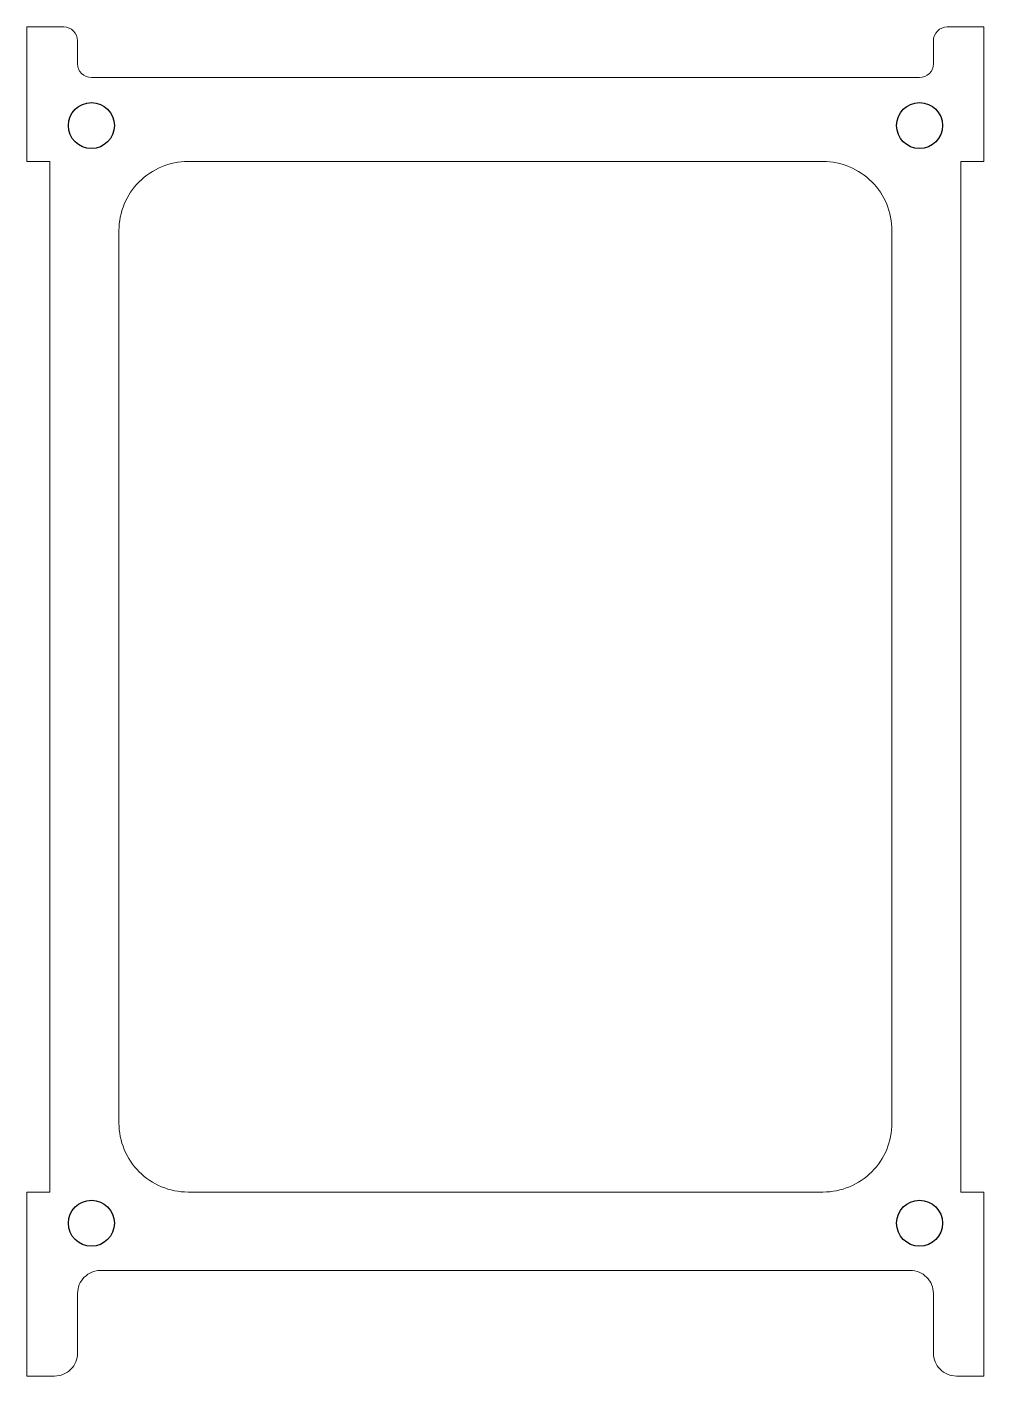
# Model space of a CAD drawing. Header units: millimetres. Extents: x -104 to 104, y -152 to 141.
import ezdxf

# ---------------------------------------------------------------- set-up
doc = ezdxf.new("R2010")
doc.units = ezdxf.units.MM

msp = doc.modelspace()

# ---------------------------------------------------------------- linework, layer by layer
at = {"color": 1, "lineweight": 5, "true_color": 0xff0000, "flags": 128}
for points in [[(98.94, -112.01), (98.94, 111.99), (103.94, 111.99), (103.94, 141.24), (95.94, 141.24, 0.414214), (92.94, 138.24), (92.94, 133.24, -0.414214), (89.94, 130.24), (-90.06, 130.24, -0.414214), (-93.06, 133.24), (-93.06, 138.24, 0.414214), (-96.06, 141.24), (-104.06, 141.24), (-104.06, 111.99), (-99.06, 111.99), (-99.06, -112.01), (-104.06, -112.01), (-104.06, -152.01), (-98.06, -152.01, 0.414214), (-93.06, -147.01), (-93.06, -134.06, -0.414214), (-88.06, -129.06), (74.94, -129.06), (87.94, -129.06, -0.414214), (92.94, -134.06), (92.94, -147.01, 0.414214), (97.94, -152.01), (103.94, -152.01), (103.94, -112.01)], [(-69.06, 111.99), (68.94, 111.99, -0.414214), (83.94, 96.99), (83.94, -97.01, -0.414214), (68.94, -112.01), (-69.06, -112.01, -0.414214), (-84.06, -97.01), (-84.06, 96.99, -0.414214)]]:
    msp.add_lwpolyline(points, format="xyb", close=True, dxfattribs=at)
for centre in [(-90.06, 119.81), (89.94, 119.81), (-90.06, -118.79), (89.94, -118.79)]:
    msp.add_circle(centre, 5)

doc.saveas('drawing.dxf')
